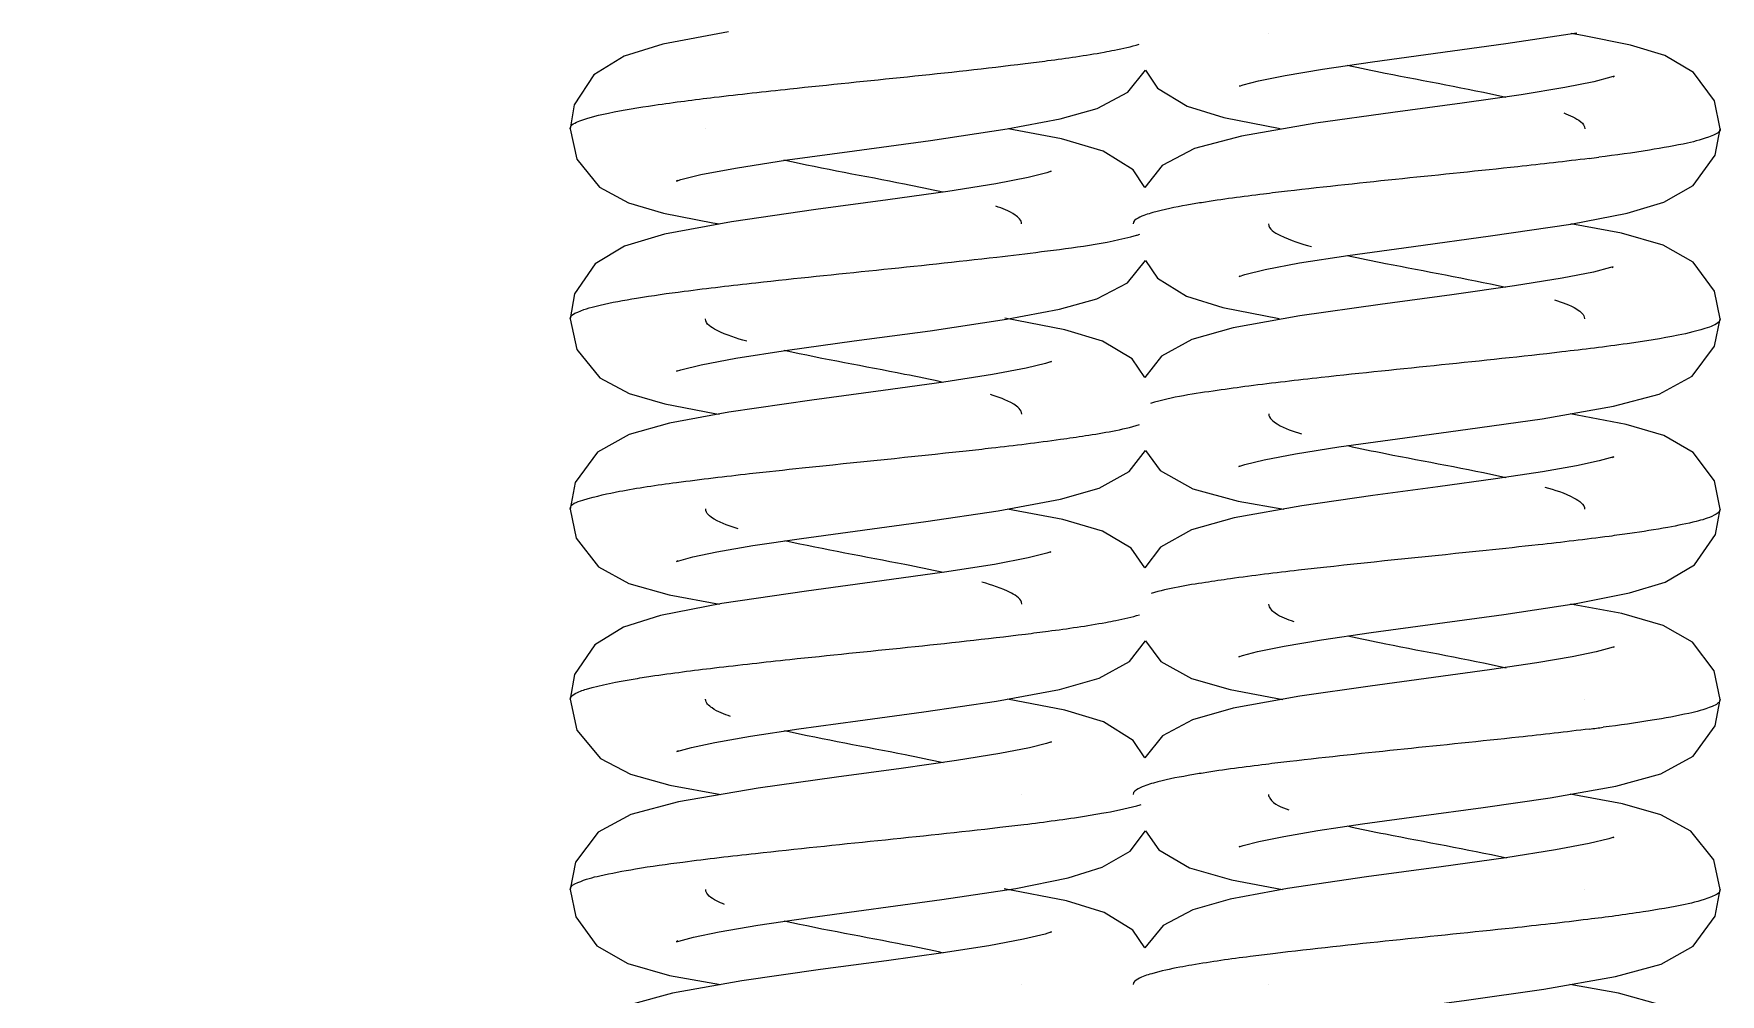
# Model space of a CAD drawing. Header units: millimetres. Extents: x 7426 to 8300, y 123 to 421.
# Drawn here: x 8194.396 to 8198.129, y 353.065 to 355.192 of the extents above; entities that cross this region are included whole.
import ezdxf

# ---------------------------------------------------------------- set-up
doc = ezdxf.new("R2010")
doc.units = ezdxf.units.MM
doc.layers.add('20_ALL_FEATURES', color=7, linetype='Continuous')

msp = doc.modelspace()

# ---------------------------------------------------------------- linework, layer by layer
at = {"layer": '20_ALL_FEATURES', "color": 7, "linetype": 'Continuous'}
for p, q in [((8197.1296, 355.192), (8197.1296, 355.192)), ((8197.6544, 355.1702), (8197.8116, 355.1941)), ((8197.8243, 355.1884), (8197.7993, 355.1923)), ((8197.1663, 355.0999), (8197.2485, 355.1137)), ((8197.7856, 355.0729), (8197.6885, 355.057)), ((8195.5834, 354.9816), (8195.5834, 354.9816)), ((8195.8833, 354.9816), (8195.8833, 354.9817)), ((8197.8294, 354.9816), (8197.8294, 354.9815)), ((8198.1293, 354.9817), (8198.1293, 354.9816)), ((8195.8727, 354.88), (8195.9497, 354.8945)), ((8196.5976, 354.8737), (8196.5258, 354.8599)), ((8195.899, 354.7732), (8195.9142, 354.7709)), ((8196.5829, 354.7709), (8196.5829, 354.7709)), ((8197.1294, 354.7711), (8197.1294, 354.771)), ((8197.1222, 354.6701), (8197.198, 354.6843)), ((8195.5833, 354.5604), (8195.5833, 354.5605)), ((8195.8833, 354.5604), (8195.8833, 354.5604)), ((8197.1985, 354.5671), (8197.0512, 354.5404)), ((8197.8288, 354.5611), (8197.8288, 354.561)), ((8198.1288, 354.5608), (8198.1288, 354.5607)), ((8195.8732, 354.4588), (8195.9501, 354.4734)), ((8196.5928, 354.4515), (8196.5184, 354.4373)), ((8196.583, 354.3497), (8196.583, 354.3498)), ((8197.1299, 354.3502), (8197.1299, 354.3501)), ((8197.735, 354.3395), (8197.8931, 354.3669)), ((8197.1196, 354.2482), (8197.1889, 354.2615)), ((8197.8111, 354.2352), (8197.7356, 354.2219)), ((8197.8906, 354.2534), (8197.8934, 354.255)), ((8196.9619, 354.1842), (8197.062, 354.1571)), ((8197.2029, 354.1465), (8197.0536, 354.1197)), ((8197.062, 354.1571), (8197.163, 354.1394)), ((8195.5835, 354.1394), (8195.5835, 354.1394)), ((8195.8835, 354.1395), (8195.8835, 354.1395)), ((8197.8291, 354.1389), (8197.8291, 354.1388)), ((8198.1291, 354.1391), (8198.1291, 354.1391)), ((8195.9877, 354.0583), (8196.0954, 354.0744)), ((8195.9082, 354.0446), (8195.9877, 354.0583)), ((8196.5831, 353.9289), (8196.5831, 353.9289)), ((8197.1295, 353.9289), (8197.1295, 353.9288)), ((8197.6506, 353.9059), (8197.8105, 353.9302)), ((8197.1643, 353.8359), (8197.2468, 353.8498)), ((8197.8014, 353.8121), (8197.7236, 353.7988)), ((8197.7236, 353.7988), (8197.6185, 353.7831)), ((8195.5833, 353.718), (8195.5833, 353.718)), ((8195.8833, 353.7179), (8195.8833, 353.718)), ((8197.8291, 353.7177), (8197.8291, 353.7176)), ((8198.1291, 353.7179), (8198.1291, 353.7179)), ((8195.8517, 353.6114), (8195.9038, 353.6226)), ((8195.9038, 353.6226), (8195.9825, 353.6363)), ((8195.9999, 353.5212), (8195.8235, 353.4912)), ((8197.7527, 353.4996), (8197.8983, 353.5256)), ((8196.5832, 353.5072), (8196.5832, 353.5073)), ((8197.1294, 353.5075), (8197.1294, 353.5074)), ((8197.1634, 353.4145), (8197.2385, 353.4272)), ((8197.8388, 353.3983), (8197.7649, 353.3843)), ((8195.5835, 353.2968), (8195.5835, 353.2969)), ((8195.8835, 353.2969), (8195.8835, 353.297)), ((8196.4064, 353.2743), (8196.57, 353.2993)), ((8197.829, 353.297), (8197.829, 353.2969)), ((8198.129, 353.2969), (8198.129, 353.2968)), ((8195.9135, 353.2032), (8195.9992, 353.2177)), ((8196.587, 353.1865), (8196.5106, 353.1723)), ((8197.7391, 353.0763), (8197.8972, 353.1041)), ((8195.9634, 353.0945), (8195.8097, 353.0671)), ((8196.5833, 353.0862), (8196.5833, 353.0863)), ((8197.1294, 353.0863), (8197.1294, 353.0862))]:
    msp.add_line(p, q, dxfattribs=at)
for points in [[(8195.9339, 355.196), (8195.7887, 355.1686), (8195.7027, 355.1423), (8195.6361, 355.1009), (8195.5925, 355.0348), (8195.5834, 354.9816)], [(8197.2485, 355.1137), (8197.3594, 355.13), (8197.6544, 355.1702)], [(8198.1293, 354.9817), (8198.1168, 355.0436), (8198.0702, 355.1065), (8198.0067, 355.1436), (8197.9308, 355.1669), (8197.8243, 355.1884)], [(8196.5508, 354.9811), (8196.6679, 355.0033), (8196.7503, 355.0265), (8196.8178, 355.0623), (8196.8571, 355.1115)], [(8196.8571, 355.1115), (8196.8838, 355.0717), (8196.9492, 355.0317)], [(8197.0669, 355.0773), (8197.0649, 355.0763), (8197.073, 355.079), (8197.1075, 355.0881), (8197.1663, 355.0999)], [(8197.8919, 355.0967), (8197.8945, 355.0981), (8197.8869, 355.0956), (8197.8497, 355.0858), (8197.7856, 355.0729)], [(8197.6885, 355.057), (8197.5582, 355.0384), (8197.4047, 355.0178), (8197.2341, 354.9937)], [(8196.9492, 355.0317), (8197.0302, 355.0068), (8197.1548, 354.9823)], [(8195.5834, 354.9816), (8195.5981, 354.9146), (8195.6484, 354.852), (8195.7128, 354.8172), (8195.7904, 354.7946), (8195.899, 354.7732)], [(8195.9497, 354.8945), (8196.0649, 354.9125), (8196.2127, 354.933), (8196.3814, 354.9558), (8196.5508, 354.9811)], [(8196.7633, 354.9319), (8196.6708, 354.9596), (8196.5532, 354.9815)], [(8197.2341, 354.9937), (8197.0692, 354.9655), (8196.9658, 354.9382)], [(8197.7982, 354.7706), (8197.9234, 354.795), (8198.0045, 354.8191), (8198.0696, 354.8563), (8198.1181, 354.9228), (8198.1293, 354.9816)], [(8196.8554, 354.8518), (8196.8296, 354.8908), (8196.7633, 354.9319)], [(8196.9658, 354.9382), (8196.8938, 354.9002), (8196.8554, 354.8518)], [(8195.8211, 354.8671), (8195.8187, 354.8657), (8195.8284, 354.8689), (8195.8727, 354.88)], [(8196.5258, 354.8599), (8196.4197, 354.843), (8196.2865, 354.8243), (8196.1273, 354.8029), (8195.9403, 354.7758)], [(8196.6464, 354.8863), (8196.6485, 354.8874), (8196.6383, 354.884), (8196.5976, 354.8737)], [(8195.9403, 354.7758), (8195.7924, 354.7482), (8195.7035, 354.7215), (8195.6388, 354.6822), (8195.5932, 354.6158), (8195.5833, 354.5605)], [(8197.198, 354.6843), (8197.305, 354.701), (8197.4503, 354.7212), (8197.621, 354.7442), (8197.7982, 354.7706)], [(8198.1288, 354.5608), (8198.1166, 354.622), (8198.0693, 354.6861), (8198.0026, 354.7241), (8197.9104, 354.7504), (8197.7987, 354.7708)], [(8196.5491, 354.5596), (8196.6666, 354.5818), (8196.7492, 354.6048), (8196.817, 354.6405), (8196.8569, 354.6901)], [(8196.8569, 354.6901), (8196.8837, 354.6505), (8196.9481, 354.611)], [(8197.0658, 354.6556), (8197.0641, 354.6547), (8197.0771, 354.659), (8197.1222, 354.6701)], [(8197.8898, 354.6747), (8197.8924, 354.6761), (8197.8863, 354.6741), (8197.8488, 354.6642), (8197.7796, 354.6506)], [(8197.7796, 354.6506), (8197.674, 354.6337), (8197.5353, 354.6141), (8197.3763, 354.5927), (8197.1985, 354.5671)], [(8196.9481, 354.611), (8197.0283, 354.586), (8197.1526, 354.5614)], [(8195.5833, 354.5604), (8195.5984, 354.4927), (8195.6492, 354.4302), (8195.7144, 354.3954), (8195.7933, 354.3727), (8195.9039, 354.3512), (8195.9134, 354.3497)], [(8195.9501, 354.4734), (8196.0648, 354.4912), (8196.2119, 354.5116), (8196.3806, 354.5344), (8196.5491, 354.5596)], [(8196.7622, 354.5112), (8196.6786, 354.5365), (8196.5456, 354.5621)], [(8197.8931, 354.3669), (8197.9944, 354.3941), (8198.0673, 354.4339), (8198.1166, 354.4999), (8198.1288, 354.5607)], [(8197.0512, 354.5404), (8196.9596, 354.5148), (8196.8926, 354.478), (8196.8559, 354.4304)], [(8196.8559, 354.4304), (8196.8273, 354.4718), (8196.7622, 354.5112)], [(8195.8211, 354.4458), (8195.8187, 354.4445), (8195.8288, 354.4478), (8195.8732, 354.4588)], [(8196.6476, 354.4657), (8196.6492, 354.4665), (8196.6357, 354.462), (8196.5928, 354.4515)], [(8196.5184, 354.4373), (8196.4103, 354.4204), (8196.2763, 354.4017), (8196.1183, 354.3804), (8195.9346, 354.3537)], [(8195.9346, 354.3537), (8195.8032, 354.3293), (8195.714, 354.3043), (8195.644, 354.2655), (8195.5948, 354.1985), (8195.5835, 354.1394)], [(8197.1889, 354.2615), (8197.285, 354.2768), (8197.4147, 354.2951), (8197.5707, 354.3161), (8197.735, 354.3395)], [(8198.1291, 354.1391), (8198.1163, 354.2015), (8198.0692, 354.2646), (8198.0044, 354.302), (8197.9212, 354.3267), (8197.7971, 354.3502)], [(8196.5312, 354.1354), (8196.6689, 354.1611), (8196.7546, 354.1856), (8196.8211, 354.2225), (8196.857, 354.2694)], [(8196.857, 354.2694), (8196.8894, 354.2247), (8196.9619, 354.1842)], [(8197.0652, 354.2341), (8197.0637, 354.2334), (8197.0771, 354.2378), (8197.1196, 354.2482)], [(8197.7356, 354.2219), (8197.6315, 354.2062), (8197.504, 354.1886), (8197.3606, 354.1693), (8197.2029, 354.1465)], [(8197.8934, 354.255), (8197.8616, 354.2461), (8197.8111, 354.2352)], [(8195.5835, 354.1394), (8195.597, 354.0751), (8195.6459, 354.0117), (8195.7131, 353.9746), (8195.8026, 353.9493), (8195.9141, 353.9289)], [(8196.0954, 354.0744), (8196.3705, 354.1118), (8196.5312, 354.1354)], [(8196.7618, 354.0901), (8196.6737, 354.1164), (8196.5518, 354.1392)], [(8197.0536, 354.1197), (8196.959, 354.0933), (8196.8906, 354.0553), (8196.8559, 354.0094)], [(8197.8105, 353.9302), (8197.9287, 353.9536), (8198.0072, 353.9775), (8198.0722, 354.016), (8198.119, 354.0831), (8198.1291, 354.1391)], [(8196.8559, 354.0094), (8196.8254, 354.0525), (8196.7618, 354.0901)], [(8195.8215, 354.0248), (8195.8188, 354.0234), (8195.8237, 354.0249), (8195.8547, 354.0333), (8195.9082, 354.0446)], [(8196.6457, 354.0437), (8196.6478, 354.0447), (8196.6386, 354.0416), (8196.5975, 354.0312), (8196.523, 354.0169)], [(8196.523, 354.0169), (8196.412, 353.9994), (8196.2731, 353.9801), (8196.1068, 353.9576), (8195.9194, 353.9299)], [(8195.9194, 353.9299), (8195.7836, 353.9036), (8195.7017, 353.8781), (8195.638, 353.839), (8195.593, 353.7728), (8195.5833, 353.718)], [(8198.1291, 353.7179), (8198.1159, 353.7813), (8198.068, 353.8445), (8198.0027, 353.8814), (8197.9113, 353.9078), (8197.7981, 353.9284)], [(8197.2468, 353.8498), (8197.3569, 353.8659), (8197.6506, 353.9059)], [(8196.5272, 353.7135), (8196.667, 353.7394), (8196.7548, 353.7645), (8196.8218, 353.802), (8196.8567, 353.8478)], [(8196.8567, 353.8478), (8196.8908, 353.802), (8196.9587, 353.7641)], [(8197.0657, 353.8131), (8197.0638, 353.8122), (8197.0716, 353.8148), (8197.1053, 353.8238), (8197.1643, 353.8359)], [(8197.8926, 353.8333), (8197.8948, 353.8344), (8197.8868, 353.8317), (8197.8545, 353.8232), (8197.8014, 353.8121)], [(8197.6185, 353.7831), (8197.3542, 353.7472), (8197.1983, 353.7246)], [(8196.9587, 353.7641), (8197.0447, 353.7396), (8197.1613, 353.7179)], [(8195.5833, 353.718), (8195.5986, 353.6498), (8195.6504, 353.5867), (8195.7168, 353.5519), (8195.804, 353.5278), (8195.9169, 353.5071)], [(8195.9825, 353.6363), (8196.0897, 353.6523), (8196.2201, 353.6702), (8196.3661, 353.6899), (8196.5272, 353.7135)], [(8196.7637, 353.6681), (8196.6784, 353.6941), (8196.5518, 353.7181)], [(8197.1983, 353.7246), (8197.0513, 353.698), (8196.9609, 353.6727), (8196.8949, 353.6374), (8196.8556, 353.5885)], [(8197.8983, 353.5256), (8197.9978, 353.5527), (8198.0694, 353.5924), (8198.118, 353.6594), (8198.1291, 353.7179)], [(8196.8556, 353.5885), (8196.8301, 353.6269), (8196.7637, 353.6681)], [(8196.6474, 353.6233), (8196.6491, 353.6241), (8196.6381, 353.6203), (8196.6005, 353.6107), (8196.5349, 353.5978)], [(8195.8227, 353.6041), (8195.8198, 353.6025), (8195.8517, 353.6114)], [(8196.5349, 353.5978), (8196.4383, 353.5821), (8196.3162, 353.5647), (8196.1733, 353.5454), (8195.9999, 353.5212)], [(8195.8235, 353.4912), (8195.7177, 353.4632), (8195.6454, 353.4241), (8195.5955, 353.3575), (8195.5835, 353.2969)], [(8197.2385, 353.4272), (8197.3371, 353.4419), (8197.4624, 353.4591), (8197.6046, 353.4783), (8197.7527, 353.4996)], [(8198.129, 353.2969), (8198.1148, 353.3628), (8198.0645, 353.4263), (8197.9981, 353.4621), (8197.9126, 353.4862), (8197.7972, 353.5076)], [(8196.57, 353.2993), (8196.6857, 353.3225), (8196.7613, 353.3459), (8196.8232, 353.3818), (8196.8568, 353.4266)], [(8196.8568, 353.4266), (8196.8864, 353.3845), (8196.9541, 353.3448)], [(8197.066, 353.3919), (8197.0642, 353.391), (8197.0735, 353.3942), (8197.1079, 353.4032), (8197.1634, 353.4145)], [(8197.892, 353.4118), (8197.8941, 353.4129), (8197.8825, 353.4091), (8197.8388, 353.3983)], [(8197.7649, 353.3843), (8197.6544, 353.367), (8197.5112, 353.3471), (8197.3466, 353.3249), (8197.1713, 353.299)], [(8196.9541, 353.3448), (8197.0473, 353.3178), (8197.1604, 353.297)], [(8195.5835, 353.2968), (8195.5957, 353.2359), (8195.6423, 353.1722), (8195.7114, 353.1327), (8195.8036, 353.1066), (8195.9163, 353.0861)], [(8196.7655, 353.246), (8196.682, 353.272), (8196.5442, 353.2986)], [(8197.1713, 353.299), (8197.0448, 353.2753), (8196.9615, 353.2517), (8196.8958, 353.2169), (8196.8555, 353.1675)], [(8197.8972, 353.1041), (8197.9982, 353.1316), (8198.0691, 353.1711), (8198.1177, 353.2378), (8198.129, 353.2968)], [(8195.9992, 353.2177), (8196.115, 353.2346), (8196.4064, 353.2743)], [(8196.8555, 353.1675), (8196.8288, 353.2069), (8196.7655, 353.246)], [(8195.822, 353.1827), (8195.8192, 353.1811), (8195.8239, 353.1826), (8195.8564, 353.1913), (8195.9135, 353.2032)], [(8196.6471, 353.2019), (8196.6487, 353.2027), (8196.6347, 353.1981), (8196.587, 353.1865)], [(8196.5106, 353.1723), (8196.4091, 353.1566), (8196.2839, 353.139), (8196.1375, 353.1193), (8195.9634, 353.0945)], [(8195.8097, 353.0671), (8195.7158, 353.0413), (8195.6463, 353.0035), (8195.5959, 352.9371), (8195.5836, 352.8756)], [(8197.1822, 352.9966), (8197.2773, 353.0119), (8197.4079, 353.0305), (8197.5675, 353.052), (8197.7391, 353.0763)], [(8198.1292, 352.8755), (8198.1156, 352.9398), (8198.0664, 353.0035), (8197.9994, 353.0404), (8197.9039, 353.0669), (8197.7965, 353.0864)]]:
    msp.add_lwpolyline(points, dxfattribs=at)
for centre, radius, start, end in [((8197.1065, 360.8017), 5.9314, 277.09719, 277.30232), ((8196.7451, 355.0771), 0.3439, 285.5173, 286.7677), ((8197.1243, 359.4083), 5.8005, 277.08757, 277.38871), ((8196.7514, 353.7919), 0.3214, 285.6497, 287.354)]:
    msp.add_arc(centre, radius, start, end, dxfattribs=at)
for points, knots in [([(8197.4294, 359.8424), (8197.1415, 359.8391), (8196.5692, 359.8303), (8195.8594, 359.8116), (8195.3073, 359.7658), (8194.8033, 359.715), (8194.2401, 359.615), (8193.6454, 359.4291), (8192.9698, 359.1023), (8192.3554, 358.6423), (8191.817, 358.0054), (8191.4132, 357.2993), (8191.1669, 356.5364), (8191.0219, 355.821), (8190.8593, 354.7772), (8190.777, 353.3139), (8190.7894, 352.0418), (8190.8055, 351.4384)], [0, 0, 0, 0, 0.067015, 0.133268, 0.165239, 0.195968, 0.25119, 0.29811, 0.340502, 0.425522, 0.474253, 0.5339, 0.613648, 0.65965, 0.70381, 0.85948, 1, 1, 1, 1]), ([(8192.5447, 351.5696), (8192.5093, 352.1491), (8192.4482, 353.0187), (8192.3877, 354.1796), (8192.3591, 355.2941), (8192.4615, 356.5505), (8192.9782, 357.7636), (8193.5729, 358.4952), (8194.123, 358.9082), (8194.5166, 359.1), (8194.8709, 359.2226), (8195.177, 359.2936), (8195.5111, 359.3484), (8196.0045, 359.4236), (8196.6686, 359.4475), (8197.2113, 359.4607), (8197.4896, 359.4653)], [0, 0, 0, 0, 0.153689, 0.230775, 0.307608, 0.449167, 0.560223, 0.651379, 0.695139, 0.741394, 0.766605, 0.794286, 0.824442, 0.85623, 0.926322, 1, 1, 1, 1]), ([(8196.5908, 355.1261), (8196.6074, 355.1282), (8196.6657, 355.1356), (8196.724, 355.1439), (8196.7655, 355.1514)], [0, 0, 0, 0, 0.283077, 1, 1, 1, 1]), ([(8196.7655, 355.1514), (8196.7731, 355.1528), (8196.7992, 355.1577), (8196.8252, 355.1634), (8196.8432, 355.1687)], [0, 0, 0, 0, 0.293043, 1, 1, 1, 1]), ([(8195.9025, 355.0513), (8195.9582, 355.0579), (8196.1876, 355.0832), (8196.4174, 355.1047), (8196.5908, 355.1261)], [0, 0, 0, 0, 0.242773, 1, 1, 1, 1]), ([(8197.3034, 355.1224), (8197.3315, 355.1161), (8197.4485, 355.0922), (8197.5663, 355.0714), (8197.6549, 355.0518)], [0, 0, 0, 0, 0.240544, 1, 1, 1, 1]), ([(8195.5834, 354.9816), (8195.5834, 354.9909), (8195.6215, 355.0059), (8195.6777, 355.0193), (8195.7813, 355.0362), (8195.8583, 355.046), (8195.9025, 355.0513)], [0, 0, 0, 0, 0.084214, 0.283405, 0.595605, 1, 1, 1, 1]), ([(8197.7828, 355.0167), (8197.7895, 355.0141), (8197.8064, 355.0068), (8197.8293, 354.9941), (8197.8294, 354.9816)], [0, 0, 0, 0, 0.367147, 1, 1, 1, 1]), ([(8198.1293, 354.9816), (8198.1293, 354.9735), (8198.0975, 354.9595), (8198.0496, 354.9476), (8197.9627, 354.932), (8197.8979, 354.9232), (8197.8604, 354.9184)], [0, 0, 0, 0, 0.087662, 0.287921, 0.594862, 1, 1, 1, 1]), ([(8196.4084, 354.8413), (8196.3802, 354.8475), (8196.2631, 354.8715), (8196.1453, 354.8922), (8196.0568, 354.9119)], [0, 0, 0, 0, 0.241659, 1, 1, 1, 1]), ([(8197.8393, 354.9158), (8197.7867, 354.9092), (8197.564, 354.8842), (8197.3409, 354.8631), (8197.171, 354.8433)], [0, 0, 0, 0, 0.236639, 1, 1, 1, 1]), ([(8196.981, 354.8179), (8196.9701, 354.8161), (8196.934, 354.81), (8196.8979, 354.8029), (8196.8733, 354.7958)], [0, 0, 0, 0, 0.301164, 1, 1, 1, 1]), ([(8197.171, 354.8433), (8197.1535, 354.8412), (8197.0901, 354.8336), (8197.0267, 354.8252), (8196.981, 354.8179)], [0, 0, 0, 0, 0.275906, 1, 1, 1, 1]), ([(8196.5829, 354.7709), (8196.5829, 354.7791), (8196.5617, 354.7979), (8196.5404, 354.805), (8196.5256, 354.8102)], [0, 0, 0, 0, 0.341701, 1, 1, 1, 1]), ([(8196.8733, 354.7958), (8196.8621, 354.7926), (8196.8472, 354.7885), (8196.8294, 354.7767), (8196.8294, 354.7711)], [0, 0, 0, 0, 0.675686, 1, 1, 1, 1]), ([(8196.5278, 354.6974), (8196.5608, 354.7012), (8196.6643, 354.7142), (8196.7686, 354.7267), (8196.8371, 354.7457)], [0, 0, 0, 0, 0.31882, 1, 1, 1, 1]), ([(8197.1294, 354.771), (8197.1294, 354.7591), (8197.1698, 354.7363), (8197.2008, 354.7273), (8197.2248, 354.7205)], [0, 0, 0, 0, 0.322415, 1, 1, 1, 1]), ([(8195.8358, 354.6217), (8195.8887, 354.6286), (8196.1192, 354.6554), (8196.3502, 354.6768), (8196.5278, 354.6974)], [0, 0, 0, 0, 0.229806, 1, 1, 1, 1]), ([(8197.3033, 354.7011), (8197.3316, 354.6949), (8197.4485, 354.671), (8197.566, 354.6502), (8197.6541, 354.6308)], [0, 0, 0, 0, 0.243063, 1, 1, 1, 1]), ([(8195.5833, 354.5605), (8195.5833, 354.568), (8195.612, 354.582), (8195.6574, 354.5935), (8195.739, 354.6087), (8195.8005, 354.6171), (8195.8358, 354.6217)], [0, 0, 0, 0, 0.086425, 0.283315, 0.594042, 1, 1, 1, 1]), ([(8197.7627, 354.6025), (8197.7797, 354.597), (8197.8033, 354.5898), (8197.8287, 354.5699), (8197.8288, 354.5611)], [0, 0, 0, 0, 0.668367, 1, 1, 1, 1]), ([(8195.9744, 354.511), (8195.9514, 354.5176), (8195.9214, 354.5263), (8195.8833, 354.5489), (8195.8833, 354.5604)], [0, 0, 0, 0, 0.676142, 1, 1, 1, 1]), ([(8198.1288, 354.5607), (8198.1287, 354.5508), (8198.0867, 354.5354), (8198.0255, 354.5209), (8197.9115, 354.5032), (8197.827, 354.4929), (8197.7788, 354.4873)], [0, 0, 0, 0, 0.082355, 0.281292, 0.596751, 1, 1, 1, 1]), ([(8196.4086, 354.42), (8196.3804, 354.4263), (8196.2634, 354.4502), (8196.1458, 354.471), (8196.0573, 354.4905)], [0, 0, 0, 0, 0.241491, 1, 1, 1, 1]), ([(8197.7788, 354.4873), (8197.6014, 354.4667), (8197.37, 354.4452), (8197.1392, 354.4185), (8197.0858, 354.4116)], [0, 0, 0, 0, 0.768445, 1, 1, 1, 1]), ([(8197.0858, 354.4116), (8197.0625, 354.4085), (8196.9896, 354.3982), (8196.9162, 354.3877), (8196.8682, 354.3732)], [0, 0, 0, 0, 0.318935, 1, 1, 1, 1]), ([(8196.583, 354.3498), (8196.583, 354.3591), (8196.556, 354.3798), (8196.5313, 354.3872), (8196.5136, 354.3929)], [0, 0, 0, 0, 0.333677, 1, 1, 1, 1]), ([(8197.1299, 354.3501), (8197.13, 354.3404), (8197.1583, 354.3192), (8197.1838, 354.3116), (8197.2023, 354.3058)], [0, 0, 0, 0, 0.332991, 1, 1, 1, 1]), ([(8196.4597, 354.2684), (8196.4785, 354.2705), (8196.5483, 354.2783), (8196.6181, 354.2867), (8196.669, 354.2938)], [0, 0, 0, 0, 0.268737, 1, 1, 1, 1]), ([(8196.669, 354.2938), (8196.6875, 354.2964), (8196.7459, 354.3052), (8196.8045, 354.3147), (8196.8434, 354.3263)], [0, 0, 0, 0, 0.314456, 1, 1, 1, 1]), ([(8195.9808, 354.2178), (8196.0196, 354.2222), (8196.1792, 354.2393), (8196.3389, 354.2552), (8196.4597, 354.2684)], [0, 0, 0, 0, 0.243339, 1, 1, 1, 1]), ([(8197.3043, 354.2798), (8197.3322, 354.2736), (8197.449, 354.2495), (8197.5665, 354.2289), (8197.655, 354.2093)], [0, 0, 0, 0, 0.239501, 1, 1, 1, 1]), ([(8195.5835, 354.1394), (8195.5835, 354.1508), (8195.6341, 354.1662), (8195.7027, 354.182), (8195.8321, 354.2006), (8195.9267, 354.2118), (8195.9808, 354.2178)], [0, 0, 0, 0, 0.083762, 0.287542, 0.600231, 1, 1, 1, 1]), ([(8197.741, 354.188), (8197.7633, 354.1816), (8197.7929, 354.1731), (8197.829, 354.1501), (8197.8291, 354.1389)], [0, 0, 0, 0, 0.673199, 1, 1, 1, 1]), ([(8195.9554, 354.0955), (8195.9371, 354.1012), (8195.9118, 354.1089), (8195.8835, 354.1298), (8195.8835, 354.1395)], [0, 0, 0, 0, 0.66632, 1, 1, 1, 1]), ([(8198.1291, 354.1391), (8198.1291, 354.1327), (8198.1072, 354.12), (8198.0703, 354.1101), (8198.0061, 354.0966), (8197.9573, 354.0893), (8197.9292, 354.0852)], [0, 0, 0, 0, 0.090257, 0.288613, 0.594235, 1, 1, 1, 1]), ([(8196.4092, 353.9986), (8196.3811, 354.0049), (8196.2643, 354.0288), (8196.1469, 354.0495), (8196.0587, 354.0691)], [0, 0, 0, 0, 0.242047, 1, 1, 1, 1]), ([(8197.9292, 354.0852), (8197.9139, 354.083), (8197.8465, 354.0738), (8197.7789, 354.0659), (8197.7266, 354.0601)], [0, 0, 0, 0, 0.226875, 1, 1, 1, 1]), ([(8197.7266, 354.0601), (8197.6881, 354.0558), (8197.5296, 354.0389), (8197.371, 354.0231), (8197.2511, 354.0099)], [0, 0, 0, 0, 0.243409, 1, 1, 1, 1]), ([(8197.2511, 354.0099), (8197.2327, 354.0079), (8197.1639, 354.0002), (8197.0952, 353.9919), (8197.045, 353.9849)], [0, 0, 0, 0, 0.268711, 1, 1, 1, 1]), ([(8196.5831, 353.9289), (8196.5831, 353.9401), (8196.5465, 353.9624), (8196.5173, 353.9709), (8196.4951, 353.9773)], [0, 0, 0, 0, 0.324368, 1, 1, 1, 1]), ([(8197.045, 353.9849), (8197.0265, 353.9823), (8196.9677, 353.9735), (8196.9086, 353.9639), (8196.8695, 353.9523)], [0, 0, 0, 0, 0.314304, 1, 1, 1, 1]), ([(8197.1295, 353.9288), (8197.1296, 353.9208), (8197.1502, 353.9025), (8197.1708, 353.8953), (8197.1852, 353.8903)], [0, 0, 0, 0, 0.345512, 1, 1, 1, 1]), ([(8196.5912, 353.8625), (8196.6081, 353.8646), (8196.6676, 353.8722), (8196.7271, 353.8806), (8196.7694, 353.8884)], [0, 0, 0, 0, 0.283605, 1, 1, 1, 1]), ([(8196.7694, 353.8884), (8196.7768, 353.8897), (8196.8018, 353.8945), (8196.8267, 353.9001), (8196.8439, 353.9053)], [0, 0, 0, 0, 0.294579, 1, 1, 1, 1]), ([(8195.9029, 353.7876), (8195.9584, 353.7942), (8196.1878, 353.8196), (8196.4177, 353.841), (8196.5912, 353.8625)], [0, 0, 0, 0, 0.242388, 1, 1, 1, 1]), ([(8197.3046, 353.8584), (8197.3326, 353.8522), (8197.4494, 353.8283), (8197.5668, 353.8075), (8197.6551, 353.788)], [0, 0, 0, 0, 0.241123, 1, 1, 1, 1]), ([(8195.7228, 353.7628), (8195.7359, 353.765), (8195.7958, 353.7744), (8195.8559, 353.782), (8195.9029, 353.7876)], [0, 0, 0, 0, 0.219731, 1, 1, 1, 1]), ([(8195.5833, 353.718), (8195.5833, 353.7229), (8195.5974, 353.7335), (8195.6423, 353.748), (8195.6881, 353.757), (8195.7228, 353.7628)], [0, 0, 0, 0, 0.097699, 0.292996, 1, 1, 1, 1]), ([(8195.9383, 353.6799), (8195.9242, 353.685), (8195.9039, 353.6921), (8195.8833, 353.71), (8195.8833, 353.7179)], [0, 0, 0, 0, 0.654953, 1, 1, 1, 1]), ([(8198.1291, 353.7179), (8198.1291, 353.71), (8198.099, 353.696), (8198.0525, 353.6846), (8197.9689, 353.6692), (8197.9063, 353.6607), (8197.8702, 353.656)], [0, 0, 0, 0, 0.087095, 0.287335, 0.594867, 1, 1, 1, 1]), ([(8196.4093, 353.5773), (8196.3813, 353.5835), (8196.2644, 353.6077), (8196.1468, 353.6283), (8196.0582, 353.6479)], [0, 0, 0, 0, 0.23982, 1, 1, 1, 1]), ([(8197.84, 353.6522), (8197.7879, 353.6457), (8197.5668, 353.6208), (8197.3453, 353.5998), (8197.1764, 353.5802)], [0, 0, 0, 0, 0.236129, 1, 1, 1, 1]), ([(8196.9844, 353.5547), (8196.9734, 353.5529), (8196.9365, 353.5467), (8196.8998, 353.5396), (8196.8746, 353.5325)], [0, 0, 0, 0, 0.300795, 1, 1, 1, 1]), ([(8197.1764, 353.5802), (8197.1588, 353.5781), (8197.0947, 353.5705), (8197.0307, 353.5621), (8196.9844, 353.5547)], [0, 0, 0, 0, 0.275252, 1, 1, 1, 1]), ([(8196.8746, 353.5325), (8196.8631, 353.5292), (8196.8479, 353.525), (8196.8294, 353.5132), (8196.8294, 353.5075)], [0, 0, 0, 0, 0.676347, 1, 1, 1, 1]), ([(8196.7261, 353.4598), (8196.7374, 353.4616), (8196.7749, 353.4679), (8196.8125, 353.4751), (8196.8381, 353.4824)], [0, 0, 0, 0, 0.300411, 1, 1, 1, 1]), ([(8197.1294, 353.5074), (8197.1294, 353.5044), (8197.1379, 353.4856), (8197.1592, 353.4792), (8197.1745, 353.4731)], [0, 0, 0, 0, 0.153792, 1, 1, 1, 1]), ([(8195.8328, 353.3576), (8195.8864, 353.3647), (8196.1204, 353.3917), (8196.3548, 353.4136), (8196.5349, 353.4345)], [0, 0, 0, 0, 0.22983, 1, 1, 1, 1]), ([(8196.5349, 353.4345), (8196.5525, 353.4365), (8196.6164, 353.4441), (8196.6801, 353.4525), (8196.7261, 353.4598)], [0, 0, 0, 0, 0.275685, 1, 1, 1, 1]), ([(8197.3036, 353.4374), (8197.3318, 353.4312), (8197.4492, 353.407), (8197.5673, 353.3864), (8197.656, 353.3667)], [0, 0, 0, 0, 0.241107, 1, 1, 1, 1]), ([(8195.5835, 353.2969), (8195.5836, 353.3044), (8195.6118, 353.3183), (8195.6566, 353.3295), (8195.7371, 353.3447), (8195.7977, 353.353), (8195.8328, 353.3576)], [0, 0, 0, 0, 0.086276, 0.284307, 0.592063, 1, 1, 1, 1]), ([(8195.9251, 353.2637), (8195.919, 353.2662), (8195.9036, 353.273), (8195.8836, 353.2854), (8195.8835, 353.2969)], [0, 0, 0, 0, 0.365861, 1, 1, 1, 1]), ([(8198.129, 353.2968), (8198.129, 353.2884), (8198.095, 353.2735), (8198.043, 353.2611), (8197.9481, 353.2447), (8197.8772, 353.2355), (8197.8365, 353.2305)], [0, 0, 0, 0, 0.083865, 0.282895, 0.594367, 1, 1, 1, 1]), ([(8196.4097, 353.156), (8196.3815, 353.1623), (8196.2642, 353.1864), (8196.1462, 353.207), (8196.0575, 353.2268)], [0, 0, 0, 0, 0.241584, 1, 1, 1, 1]), ([(8197.8365, 353.2305), (8197.781, 353.2236), (8197.5486, 353.1976), (8197.3157, 353.1759), (8197.139, 353.1545)], [0, 0, 0, 0, 0.238944, 1, 1, 1, 1]), ([(8197.139, 353.1545), (8197.1222, 353.1525), (8197.0623, 353.1451), (8197.0025, 353.1367), (8196.9596, 353.1293)], [0, 0, 0, 0, 0.279259, 1, 1, 1, 1]), ([(8196.8709, 353.1102), (8196.8603, 353.1071), (8196.8461, 353.103), (8196.8294, 353.0916), (8196.8294, 353.0862)], [0, 0, 0, 0, 0.673517, 1, 1, 1, 1]), ([(8196.9596, 353.1293), (8196.9508, 353.1278), (8196.921, 353.1224), (8196.8913, 353.1162), (8196.8709, 353.1102)], [0, 0, 0, 0, 0.297315, 1, 1, 1, 1])]:
    msp.add_open_spline(points, degree=3, knots=knots, dxfattribs=at)

doc.saveas('drawing.dxf')
